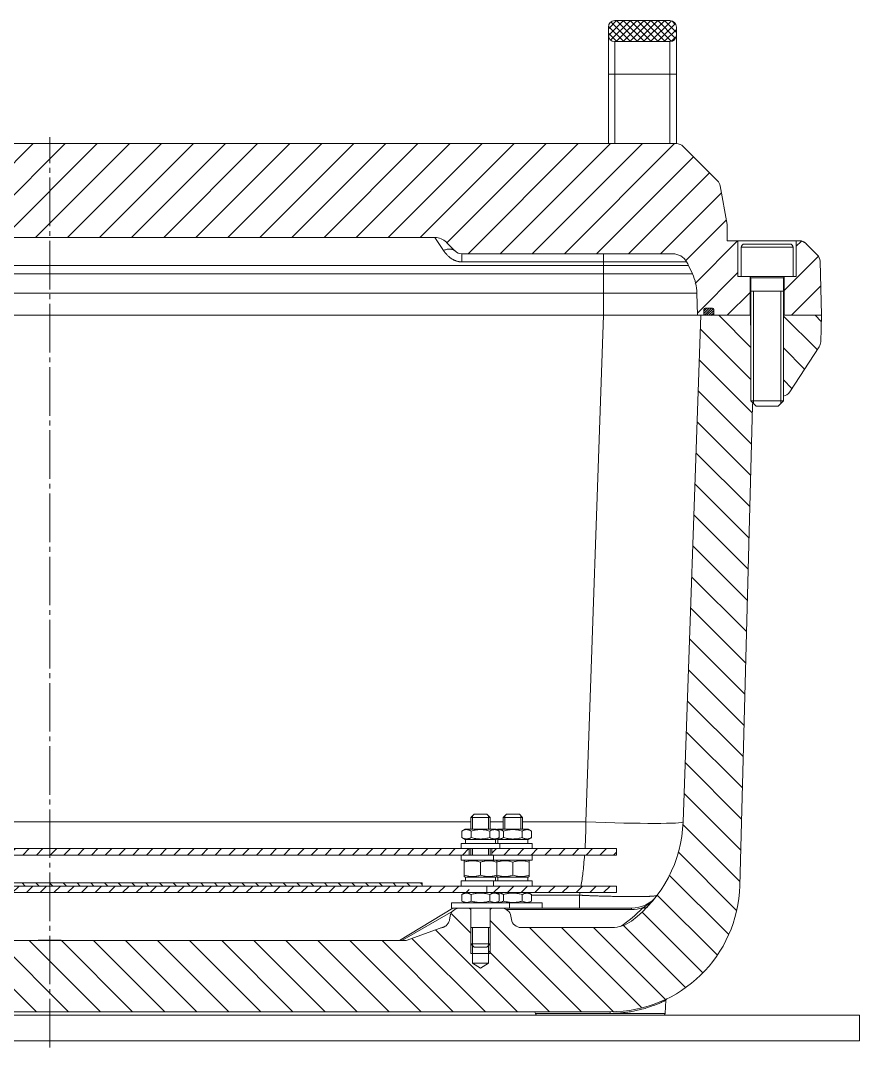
# Model space of a CAD drawing. Header units: millimetres. Extents: x -1133 to 1382, y -1174 to 1187.
# Drawn here: x -9 to 250, y 844.4 to 1161.4 of the extents above; entities that cross this region are included whole.
import ezdxf

# ---------------------------------------------------------------- set-up
doc = ezdxf.new("R2010")
doc.units = ezdxf.units.MM
doc.linetypes.add('K5LT_AXLED', pattern=[19.5, 15, -1.5, 1.5, -1.5])
doc.linetypes.add('K5LT_THIN', pattern=[0])
pattern_1 = [(45, (0, 0), (-2.12132, 2.12132), [])]

# ---------------------------------------------------------------- blocks, each defined once
blk = doc.blocks.new('U19')
h = blk.add_hatch()
h.set_pattern_fill('', angle=45, style=0, pattern_type=0)
h.set_pattern_definition(pattern_1)
h.paths.add_polyline_path([(-129.49, 903.85), (129.51, 903.85), (129.51, 905.85), (-129.49, 905.85)])
h.paths.add_polyline_path([(-174.99, 903.85), (-136.49, 903.85), (-136.49, 905.85), (-174.99, 905.85)])
h.paths.add_polyline_path([(136.51, 903.85), (175.01, 903.85), (175.01, 905.85), (136.51, 905.85)])
h = blk.add_hatch()
h.set_pattern_fill('', angle=45, style=0, pattern_type=0)
h.set_pattern_definition(pattern_1)
h.paths.add_polyline_path([(-129.49, 892.25), (129.51, 892.25), (129.51, 894.25), (-129.49, 894.25)])
h.paths.add_polyline_path([(-174.99, 892.25), (-136.49, 892.25), (-136.49, 894.25), (-174.99, 894.25)])
h.paths.add_polyline_path([(136.51, 892.25), (175.01, 892.25), (175.01, 894.25), (136.51, 894.25)])
h = blk.add_hatch()
h.set_pattern_fill('', angle=-45, style=0, pattern_type=0)
h.set_pattern_definition([(-45, (0, 0), (2.12132, 2.12132), [])])
h.paths.add_polyline_path([(115.01, 895.25), (-114.99, 895.25), (-114.99, 894.25), (115.01, 894.25)])
at = {"color": 7, "linetype": 'K5LT_THIN', "lineweight": 18}
for p, q in [((130.01, 915.45), (131.01, 916.45)), ((131.01, 916.45), (133.01, 916.45)), ((133.01, 916.45), (135.01, 916.45)), ((136.01, 915.45), (135.01, 916.45)), ((140.01, 915.45), (141.01, 916.45)), ((141.01, 916.45), (143.01, 916.45)), ((143.01, 916.45), (145.01, 916.45)), ((146.01, 915.45), (145.01, 916.45)), ((130.01, 911.85), (130.01, 915.45)), ((130.01, 915.45), (133.01, 915.45)), ((130.55, 915.45), (130.55, 915.99)), ((130.55, 911.85), (130.55, 915.45)), ((133.01, 915.45), (136.01, 915.45)), ((135.47, 915.45), (135.47, 915.99)), ((135.47, 911.85), (135.47, 915.45)), ((136.01, 911.85), (136.01, 915.45)), ((140.01, 911.85), (140.01, 915.45)), ((140.01, 915.45), (143.01, 915.45)), ((140.55, 915.45), (140.55, 915.99)), ((140.55, 911.85), (140.55, 915.45)), ((143.01, 915.45), (146.01, 915.45)), ((145.47, 915.45), (145.47, 915.99)), ((145.47, 911.85), (145.47, 915.45)), ((146.01, 911.85), (146.01, 915.45)), ((127.24, 911.26), (128.26, 911.85)), ((127.24, 909.24), (127.24, 911.26)), ((137.76, 911.85), (128.26, 911.85)), ((130.13, 909.24), (130.13, 911.26)), ((135.9, 909.24), (135.9, 911.26)), ((138.79, 911.26), (137.76, 911.85)), ((138.01, 911.7), (138.26, 911.85)), ((147.76, 911.85), (138.26, 911.85)), ((138.79, 909.24), (138.79, 911.26)), ((140.13, 909.24), (140.13, 911.26)), ((145.9, 909.24), (145.9, 911.26)), ((148.79, 911.26), (147.76, 911.85)), ((148.79, 909.24), (148.79, 911.26)), ((127.01, 907.45), (139.01, 907.45)), ((127.01, 905.85), (127.01, 907.45)), ((128.26, 908.65), (127.24, 909.24)), ((137.76, 908.65), (128.26, 908.65)), ((128.36, 907.45), (128.36, 908.65)), ((137.66, 907.45), (137.66, 908.65)), ((137.76, 908.65), (138.79, 909.24)), ((138.26, 908.65), (138.01, 908.79)), ((147.76, 908.65), (138.26, 908.65)), ((138.36, 907.45), (138.36, 908.65)), ((139.01, 905.85), (139.01, 907.45)), ((139.01, 907.45), (149.01, 907.45)), ((147.66, 907.45), (147.66, 908.65)), ((147.76, 908.65), (148.79, 909.24)), ((149.01, 905.85), (149.01, 907.45)), ((127.01, 905.85), (-126.99, 905.85)), ((127.01, 903.85), (-126.99, 903.85)), ((127.01, 905.85), (139.01, 905.85)), ((127.01, 902.25), (127.01, 903.85)), ((127.01, 903.85), (137.01, 903.85)), ((129.51, 903.85), (129.51, 905.85)), ((130.01, 903.85), (130.01, 905.85)), ((130.55, 903.85), (130.55, 905.85)), ((135.47, 903.85), (135.47, 905.85)), ((136.01, 903.85), (136.01, 905.85)), ((136.51, 903.85), (136.51, 905.85)), ((137.01, 903.85), (149.01, 903.85)), ((137.01, 902.25), (137.01, 903.85)), ((175.01, 905.85), (139.01, 905.85)), ((149.01, 902.25), (149.01, 903.85)), ((149.01, 902.25), (149.01, 903.85)), ((175.01, 903.85), (149.01, 903.85)), ((175.01, 903.85), (175.01, 905.85)), ((127.01, 902.25), (137.01, 902.25)), ((128.26, 902.25), (128.01, 902.1)), ((128.01, 901.66), (128.01, 902.1)), ((128.01, 901.66), (128.01, 897.64)), ((133.01, 901.66), (133.01, 897.64)), ((137.01, 902.25), (149.01, 902.25)), ((137.76, 902.25), (138.01, 902.1)), ((138.26, 902.25), (138.01, 902.1)), ((138.26, 902.25), (138.01, 902.1)), ((138.01, 901.66), (138.01, 902.1)), ((138.01, 901.66), (138.01, 897.64)), ((143.01, 901.66), (143.01, 897.64)), ((147.76, 902.25), (148.01, 902.1)), ((147.76, 902.25), (148.01, 902.1)), ((148.01, 902.1), (148.01, 901.66)), ((148.01, 901.66), (148.01, 897.64)), ((128.01, 897.19), (128.01, 897.64)), ((128.01, 897.19), (128.26, 897.05)), ((138.01, 897.19), (137.76, 897.05)), ((138.01, 897.19), (138.01, 897.64)), ((138.01, 897.19), (138.26, 897.05)), ((138.01, 897.19), (138.26, 897.05)), ((148.01, 897.19), (147.76, 897.05)), ((148.01, 897.19), (147.76, 897.05)), ((148.01, 897.64), (148.01, 897.19)), ((-134.99, 894.25), (135.01, 894.25)), ((-114.99, 895.25), (115.01, 895.25)), ((115.01, 894.25), (115.01, 895.25)), ((127.01, 895.85), (127.01, 894.25)), ((137.01, 895.85), (127.01, 895.85)), ((128.26, 897.05), (137.76, 897.05)), ((135.01, 894.25), (175.01, 894.25)), ((135.01, 892.25), (135.01, 894.25)), ((149.01, 895.85), (137.01, 895.85)), ((137.01, 895.85), (137.01, 894.25)), ((137.66, 897.05), (137.66, 895.85)), ((138.26, 897.05), (147.76, 897.05)), ((147.66, 897.05), (147.66, 895.85)), ((149.01, 895.85), (149.01, 894.25)), ((149.01, 895.85), (149.01, 894.25)), ((175.01, 892.25), (175.01, 894.25)), ((-134.99, 892.25), (135.01, 892.25)), ((127.24, 891.66), (128.26, 892.25)), ((127.24, 889.64), (127.24, 891.66)), ((130.13, 889.64), (130.13, 891.66)), ((135.01, 892.25), (175.01, 892.25)), ((135.9, 889.64), (135.9, 891.66)), ((138.79, 891.66), (137.76, 892.25)), ((138.01, 892.1), (138.26, 892.25)), ((138.79, 889.64), (138.79, 891.66)), ((140.13, 889.64), (140.13, 891.66)), ((145.9, 889.64), (145.9, 891.66)), ((148.79, 891.66), (147.76, 892.25)), ((148.79, 889.64), (148.79, 891.66)), ((124.01, 889.05), (142.01, 889.05)), ((124.01, 887.45), (124.01, 889.05)), ((128.26, 889.05), (127.24, 889.64)), ((137.76, 889.05), (138.79, 889.64)), ((138.26, 889.05), (138.01, 889.19)), ((142.01, 887.45), (142.01, 889.05)), ((142.01, 889.05), (152.01, 889.05)), ((147.76, 889.05), (148.79, 889.64)), ((152.01, 887.45), (152.01, 889.05)), ((124.01, 887.45), (142.01, 887.45)), ((126.01, 887.45), (125.86, 887.36)), ((130.01, 876.45), (130.01, 887.45)), ((136.01, 876.45), (136.01, 887.45)), ((142.01, 887.45), (152.01, 887.45)), ((130.01, 881.45), (133.01, 881.45)), ((130.55, 876.45), (130.55, 881.45)), ((133.01, 881.45), (136.01, 881.45)), ((135.47, 876.45), (135.47, 881.45)), ((130.01, 876.45), (131.01, 875.45)), ((130.01, 876.45), (133.01, 876.45)), ((131.01, 875.45), (133.01, 875.45)), ((133.01, 876.45), (136.01, 876.45)), ((133.01, 875.45), (135.01, 875.45)), ((136.01, 876.45), (135.01, 875.45))]:
    blk.add_line(p, q, dxfattribs=at)
for centre, start_param, end_param in [((133.01, 897.68), 4.761564, 4.855965), ((133.01, 895.22), 4.616121, 4.663214), ((143.01, 897.68), 4.761564, 4.855965), ((143.01, 895.22), 4.616121, 4.663214)]:
    blk.add_ellipse(centre, major_axis=(0, -12.78), ratio=0.36397, start_param=start_param, end_param=end_param, dxfattribs=at)
for points, knots in [([(130.13, 911.26), (129.93, 911.37), (129.66, 911.5), (129.31, 911.62), (129.1, 911.67), (128.91, 911.69), (128.73, 911.7), (128.54, 911.7), (128.33, 911.68), (128.07, 911.62), (127.71, 911.5), (127.42, 911.36), (127.24, 911.26)], [0, 0, 0, 0, 2.66649, 3.810425, 4.700444, 5.503844, 6.294351, 7.038845, 8.091005, 9.12096, 10.454936, 13, 13, 13, 13]), ([(135.9, 911.26), (135.65, 911.33), (135.26, 911.43), (134.7, 911.55), (134.26, 911.62), (133.84, 911.67), (133.46, 911.69), (133.11, 911.7), (132.78, 911.7), (132.4, 911.68), (131.94, 911.64), (131.16, 911.53), (130.54, 911.38), (130.13, 911.26)], [0, 0, 0, 0, 1.896477, 2.871604, 4.103535, 5.062016, 5.927217, 6.778532, 7.580294, 8.339144, 9.455768, 10.905857, 14, 14, 14, 14]), ([(138.79, 911.26), (138.59, 911.37), (138.32, 911.5), (137.97, 911.62), (137.76, 911.67), (137.57, 911.69), (137.39, 911.7), (137.2, 911.7), (136.99, 911.68), (136.73, 911.62), (136.37, 911.5), (136.08, 911.36), (135.9, 911.26)], [0, 0, 0, 0, 2.66649, 3.810425, 4.700444, 5.503844, 6.294351, 7.038845, 8.091005, 9.12096, 10.454936, 13, 13, 13, 13]), ([(140.13, 911.26), (140.01, 911.32), (139.83, 911.42), (139.59, 911.52), (139.37, 911.6), (139.15, 911.66), (138.92, 911.69), (138.73, 911.71), (138.54, 911.7), (138.35, 911.68), (138.21, 911.65), (138.13, 911.63)], [0, 0, 0, 0, 2.124958, 3.286134, 4.411375, 6.125972, 7.340072, 8.514982, 9.485884, 10.646913, 12, 12, 12, 12]), ([(145.9, 911.26), (145.65, 911.33), (145.26, 911.43), (144.7, 911.55), (144.26, 911.62), (143.84, 911.67), (143.46, 911.69), (143.11, 911.7), (142.78, 911.7), (142.4, 911.68), (141.94, 911.64), (141.16, 911.53), (140.54, 911.38), (140.13, 911.26)], [0, 0, 0, 0, 1.896477, 2.871604, 4.103535, 5.062016, 5.927217, 6.778532, 7.580294, 8.339144, 9.455768, 10.905857, 14, 14, 14, 14]), ([(148.79, 911.26), (148.59, 911.37), (148.32, 911.5), (147.97, 911.62), (147.76, 911.67), (147.57, 911.69), (147.39, 911.7), (147.2, 911.7), (146.99, 911.68), (146.73, 911.62), (146.37, 911.5), (146.08, 911.36), (145.9, 911.26)], [0, 0, 0, 0, 2.66649, 3.810425, 4.700444, 5.503844, 6.294351, 7.038845, 8.091005, 9.12096, 10.454936, 13, 13, 13, 13]), ([(127.24, 909.24), (127.43, 909.13), (127.71, 908.99), (128.06, 908.88), (128.27, 908.83), (128.46, 908.8), (128.63, 908.79), (128.83, 908.79), (129.04, 908.82), (129.3, 908.87), (129.66, 908.99), (129.94, 909.13), (130.13, 909.24)], [0, 0, 0, 0, 2.66649, 3.810425, 4.700444, 5.503844, 6.294351, 7.038845, 8.091005, 9.12096, 10.454936, 13, 13, 13, 13]), ([(130.13, 909.24), (130.38, 909.16), (130.77, 909.06), (131.33, 908.95), (131.77, 908.88), (132.19, 908.83), (132.56, 908.8), (132.91, 908.79), (133.25, 908.79), (133.62, 908.81), (134.09, 908.85), (134.87, 908.97), (135.49, 909.12), (135.9, 909.24)], [0, 0, 0, 0, 1.896477, 2.871604, 4.103535, 5.062016, 5.927217, 6.778532, 7.580294, 8.339144, 9.455768, 10.905857, 14, 14, 14, 14]), ([(135.9, 909.24), (136.09, 909.13), (136.37, 908.99), (136.72, 908.88), (136.93, 908.83), (137.12, 908.8), (137.29, 908.79), (137.49, 908.79), (137.7, 908.82), (137.96, 908.87), (138.32, 908.99), (138.6, 909.13), (138.79, 909.24)], [0, 0, 0, 0, 2.66649, 3.810425, 4.700444, 5.503844, 6.294351, 7.038845, 8.091005, 9.12096, 10.454936, 13, 13, 13, 13]), ([(138.13, 908.86), (138.21, 908.84), (138.36, 908.81), (138.58, 908.79), (138.77, 908.79), (138.94, 908.81), (139.09, 908.83), (139.27, 908.87), (139.62, 908.97), (139.91, 909.11), (140.13, 909.24)], [0, 0, 0, 0, 1.222681, 2.461846, 3.711825, 4.338362, 5.163593, 6.155886, 7.290889, 11, 11, 11, 11]), ([(140.13, 909.24), (140.38, 909.16), (140.77, 909.06), (141.33, 908.95), (141.77, 908.88), (142.19, 908.83), (142.56, 908.8), (142.91, 908.79), (143.25, 908.79), (143.62, 908.81), (144.09, 908.85), (144.87, 908.97), (145.49, 909.12), (145.9, 909.24)], [0, 0, 0, 0, 1.896477, 2.871604, 4.103535, 5.062016, 5.927217, 6.778532, 7.580294, 8.339144, 9.455768, 10.905857, 14, 14, 14, 14]), ([(145.9, 909.24), (146.09, 909.13), (146.37, 908.99), (146.72, 908.88), (146.93, 908.83), (147.12, 908.8), (147.29, 908.79), (147.49, 908.79), (147.7, 908.82), (147.96, 908.87), (148.32, 908.99), (148.6, 909.13), (148.79, 909.24)], [0, 0, 0, 0, 2.66649, 3.810425, 4.700444, 5.503844, 6.294351, 7.038845, 8.091005, 9.12096, 10.454936, 13, 13, 13, 13]), ([(133.01, 901.66), (132.73, 901.75), (132.32, 901.87), (131.77, 901.99), (131.41, 902.05), (131.06, 902.08), (130.75, 902.1), (130.41, 902.11), (130.03, 902.09), (129.58, 902.04), (128.91, 901.93), (128.37, 901.78), (128.01, 901.66)], [0, 0, 0, 0, 2.259309, 3.219175, 4.306071, 5.100503, 5.904859, 6.674572, 7.743491, 8.780356, 10.126867, 13, 13, 13, 13]), ([(138.01, 901.66), (137.73, 901.75), (137.32, 901.87), (136.77, 901.99), (136.41, 902.05), (136.06, 902.08), (135.75, 902.1), (135.41, 902.11), (135.03, 902.09), (134.58, 902.04), (133.91, 901.93), (133.37, 901.78), (133.01, 901.66)], [0, 0, 0, 0, 2.259309, 3.219175, 4.306071, 5.100503, 5.904859, 6.674572, 7.743491, 8.780356, 10.126867, 13, 13, 13, 13]), ([(143.01, 901.66), (142.73, 901.75), (142.32, 901.87), (141.77, 901.99), (141.41, 902.05), (141.06, 902.08), (140.75, 902.1), (140.41, 902.11), (140.03, 902.09), (139.58, 902.04), (138.91, 901.93), (138.37, 901.78), (138.01, 901.66)], [0, 0, 0, 0, 2.259309, 3.219175, 4.306071, 5.100503, 5.904859, 6.674572, 7.743491, 8.780356, 10.126867, 13, 13, 13, 13]), ([(148.01, 901.66), (147.73, 901.75), (147.32, 901.87), (146.77, 901.99), (146.41, 902.05), (146.06, 902.08), (145.75, 902.1), (145.41, 902.11), (145.03, 902.09), (144.58, 902.04), (143.91, 901.93), (143.37, 901.78), (143.01, 901.66)], [0, 0, 0, 0, 2.259309, 3.219175, 4.306071, 5.100503, 5.904859, 6.674572, 7.743491, 8.780356, 10.126867, 13, 13, 13, 13]), ([(128.01, 897.64), (128.3, 897.54), (128.7, 897.43), (129.25, 897.31), (129.62, 897.25), (129.97, 897.21), (130.28, 897.19), (130.62, 897.19), (130.99, 897.21), (131.44, 897.25), (132.12, 897.37), (132.65, 897.52), (133.01, 897.64)], [0, 0, 0, 0, 2.259309, 3.219175, 4.306071, 5.100503, 5.904859, 6.674572, 7.743491, 8.780356, 10.126867, 13, 13, 13, 13]), ([(133.01, 897.64), (133.3, 897.54), (133.7, 897.43), (134.25, 897.31), (134.62, 897.25), (134.97, 897.21), (135.28, 897.19), (135.62, 897.19), (135.99, 897.21), (136.44, 897.25), (137.12, 897.37), (137.65, 897.52), (138.01, 897.64)], [0, 0, 0, 0, 2.259309, 3.219175, 4.306071, 5.100503, 5.904859, 6.674572, 7.743491, 8.780356, 10.126867, 13, 13, 13, 13]), ([(138.01, 897.64), (138.3, 897.54), (138.7, 897.43), (139.25, 897.31), (139.62, 897.25), (139.97, 897.21), (140.28, 897.19), (140.62, 897.19), (140.99, 897.21), (141.44, 897.25), (142.12, 897.37), (142.65, 897.52), (143.01, 897.64)], [0, 0, 0, 0, 2.259309, 3.219175, 4.306071, 5.100503, 5.904859, 6.674572, 7.743491, 8.780356, 10.126867, 13, 13, 13, 13]), ([(143.01, 897.64), (143.3, 897.54), (143.7, 897.43), (144.25, 897.31), (144.62, 897.25), (144.97, 897.21), (145.28, 897.19), (145.62, 897.19), (145.99, 897.21), (146.44, 897.25), (147.12, 897.37), (147.65, 897.52), (148.01, 897.64)], [0, 0, 0, 0, 2.259309, 3.219175, 4.306071, 5.100503, 5.904859, 6.674572, 7.743491, 8.780356, 10.126867, 13, 13, 13, 13]), ([(130.13, 891.66), (129.93, 891.77), (129.66, 891.9), (129.31, 892.02), (129.1, 892.07), (128.91, 892.09), (128.73, 892.1), (128.54, 892.1), (128.33, 892.08), (128.07, 892.02), (127.71, 891.9), (127.42, 891.76), (127.24, 891.66)], [0, 0, 0, 0, 2.66649, 3.810425, 4.700444, 5.503844, 6.294351, 7.038845, 8.091005, 9.12096, 10.454936, 13, 13, 13, 13]), ([(135.9, 891.66), (135.65, 891.73), (135.26, 891.83), (134.7, 891.95), (134.26, 892.02), (133.84, 892.07), (133.46, 892.09), (133.11, 892.1), (132.78, 892.1), (132.4, 892.08), (131.94, 892.04), (131.16, 891.93), (130.54, 891.78), (130.13, 891.66)], [0, 0, 0, 0, 1.896477, 2.871604, 4.103535, 5.062016, 5.927217, 6.778532, 7.580294, 8.339144, 9.455768, 10.905857, 14, 14, 14, 14]), ([(138.79, 891.66), (138.59, 891.77), (138.32, 891.9), (137.97, 892.02), (137.76, 892.07), (137.57, 892.09), (137.39, 892.1), (137.2, 892.1), (136.99, 892.08), (136.73, 892.02), (136.37, 891.9), (136.08, 891.76), (135.9, 891.66)], [0, 0, 0, 0, 2.66649, 3.810425, 4.700444, 5.503844, 6.294351, 7.038845, 8.091005, 9.12096, 10.454936, 13, 13, 13, 13]), ([(140.13, 891.66), (140.01, 891.72), (139.83, 891.82), (139.59, 891.92), (139.37, 892), (139.15, 892.06), (138.92, 892.09), (138.73, 892.11), (138.54, 892.1), (138.35, 892.08), (138.21, 892.05), (138.13, 892.03)], [0, 0, 0, 0, 2.124958, 3.286134, 4.411375, 6.125972, 7.340072, 8.514982, 9.485884, 10.646913, 12, 12, 12, 12]), ([(145.9, 891.66), (145.65, 891.73), (145.26, 891.83), (144.7, 891.95), (144.26, 892.02), (143.84, 892.07), (143.46, 892.09), (143.11, 892.1), (142.78, 892.1), (142.4, 892.08), (141.94, 892.04), (141.16, 891.93), (140.54, 891.78), (140.13, 891.66)], [0, 0, 0, 0, 1.896477, 2.871604, 4.103535, 5.062016, 5.927217, 6.778532, 7.580294, 8.339144, 9.455768, 10.905857, 14, 14, 14, 14]), ([(148.79, 891.66), (148.59, 891.77), (148.32, 891.9), (147.97, 892.02), (147.76, 892.07), (147.57, 892.09), (147.39, 892.1), (147.2, 892.1), (146.99, 892.08), (146.73, 892.02), (146.37, 891.9), (146.08, 891.76), (145.9, 891.66)], [0, 0, 0, 0, 2.66649, 3.810425, 4.700444, 5.503844, 6.294351, 7.038845, 8.091005, 9.12096, 10.454936, 13, 13, 13, 13]), ([(127.24, 889.64), (127.43, 889.53), (127.71, 889.39), (128.06, 889.28), (128.27, 889.23), (128.46, 889.2), (128.63, 889.19), (128.83, 889.19), (129.04, 889.22), (129.3, 889.27), (129.66, 889.39), (129.94, 889.53), (130.13, 889.64)], [0, 0, 0, 0, 2.66649, 3.810425, 4.700444, 5.503844, 6.294351, 7.038845, 8.091005, 9.12096, 10.454936, 13, 13, 13, 13]), ([(130.13, 889.64), (130.38, 889.56), (130.77, 889.46), (131.33, 889.35), (131.77, 889.28), (132.19, 889.23), (132.56, 889.2), (132.91, 889.19), (133.25, 889.19), (133.62, 889.21), (134.09, 889.25), (134.87, 889.37), (135.49, 889.52), (135.9, 889.64)], [0, 0, 0, 0, 1.896477, 2.871604, 4.103535, 5.062016, 5.927217, 6.778532, 7.580294, 8.339144, 9.455768, 10.905857, 14, 14, 14, 14]), ([(135.9, 889.64), (136.09, 889.53), (136.37, 889.39), (136.72, 889.28), (136.93, 889.23), (137.12, 889.2), (137.29, 889.19), (137.49, 889.19), (137.7, 889.22), (137.96, 889.27), (138.32, 889.39), (138.6, 889.53), (138.79, 889.64)], [0, 0, 0, 0, 2.66649, 3.810425, 4.700444, 5.503844, 6.294351, 7.038845, 8.091005, 9.12096, 10.454936, 13, 13, 13, 13]), ([(138.13, 889.26), (138.21, 889.24), (138.36, 889.21), (138.58, 889.19), (138.77, 889.19), (138.94, 889.21), (139.09, 889.23), (139.27, 889.27), (139.62, 889.37), (139.91, 889.51), (140.13, 889.64)], [0, 0, 0, 0, 1.222681, 2.461846, 3.711825, 4.338362, 5.163593, 6.155886, 7.290889, 11, 11, 11, 11]), ([(140.13, 889.64), (140.38, 889.56), (140.77, 889.46), (141.33, 889.35), (141.77, 889.28), (142.19, 889.23), (142.56, 889.2), (142.91, 889.19), (143.25, 889.19), (143.62, 889.21), (144.09, 889.25), (144.87, 889.37), (145.49, 889.52), (145.9, 889.64)], [0, 0, 0, 0, 1.896477, 2.871604, 4.103535, 5.062016, 5.927217, 6.778532, 7.580294, 8.339144, 9.455768, 10.905857, 14, 14, 14, 14]), ([(145.9, 889.64), (146.09, 889.53), (146.37, 889.39), (146.72, 889.28), (146.93, 889.23), (147.12, 889.2), (147.29, 889.19), (147.49, 889.19), (147.7, 889.22), (147.96, 889.27), (148.32, 889.39), (148.6, 889.53), (148.79, 889.64)], [0, 0, 0, 0, 2.66649, 3.810425, 4.700444, 5.503844, 6.294351, 7.038845, 8.091005, 9.12096, 10.454936, 13, 13, 13, 13])]:
    blk.add_open_spline(points, degree=3, knots=knots, dxfattribs=at)
blk.add_open_spline([(127.51, 889.05), (127.56, 889.07), (127.66, 889.11), (127.81, 889.17), (127.91, 889.2), (127.96, 889.22)], degree=3, dxfattribs=at)
blk = doc.blocks.new('U18')
h = blk.add_hatch()
h.set_pattern_fill('', angle=45, style=0, pattern_type=0)
h.set_pattern_definition([(45, (0, 0), (-1.0606602, 1.0606602), []), (135, (0, 0), (-1.0606602, -1.0606602), [])])
h.paths.add_polyline_path([(193.48, 1156.94), (193.48, 1159.45), (192.9, 1160.86), (191.48, 1161.45), (174.48, 1161.45), (173.07, 1160.86), (172.48, 1159.45), (172.48, 1156.94), (173.07, 1155.53), (174.48, 1154.94), (191.48, 1154.94), (192.9, 1155.53)])
h = blk.add_hatch()
h.set_pattern_fill('', angle=45, style=0, pattern_type=0)
h.set_pattern_definition([(45, (0, 0), (-4.949747, 4.949747), [])])
h.paths.add_polyline_path([(-212.49, 1082.45), (-216.09, 1082.45), (-216.24, 1082.42), (-216.24, 1070.45), (-205.19, 1070.45), (-205.05, 1070.51), (-204.99, 1070.65), (-204.99, 1072.25), (-204.87, 1072.53), (-204.59, 1072.65), (-202.39, 1072.65), (-202.1, 1072.53), (-201.99, 1072.25), (-201.99, 1070.65), (-201.93, 1070.51), (-201.79, 1070.45), (-199.99, 1070.45), (-199.81, 1077.33), (-198.89, 1082.12), (-198.41, 1083.28), (-197.24, 1085.79), (-196.63, 1086.95), (-194.61, 1088.88), (-192.3, 1089.45), (-127.23, 1089.45), (-125.22, 1090.22), (-125.11, 1090.33), (-122.45, 1092.98), (-120, 1094.33), (-118.92, 1094.45), (118.94, 1094.45), (121.63, 1093.66), (122.48, 1092.98), (125.13, 1090.33), (127.1, 1089.45), (127.26, 1089.45), (192.33, 1089.45), (195.02, 1088.66), (196.66, 1086.95), (197.26, 1085.79), (198.43, 1083.28), (199.75, 1078.57), (199.83, 1077.33), (200.01, 1070.45), (201.81, 1070.45), (201.95, 1070.51), (202.01, 1070.65), (202.01, 1072.25), (202.13, 1072.53), (202.41, 1072.65), (204.61, 1072.65), (204.9, 1072.53), (205.01, 1072.25), (205.01, 1070.65), (205.07, 1070.51), (205.21, 1070.45), (216.26, 1070.45), (216.26, 1082.42), (216.11, 1082.45), (212.51, 1082.45), (212.51, 1093.45), (209.13, 1093.45), (209.13, 1098.45), (207.03, 1110.38), (206.2, 1111.98), (195.6, 1122.57), (193.63, 1123.44), (193.48, 1123.45), (-193.45, 1123.45), (-195.46, 1122.67), (-195.58, 1122.57), (-206.17, 1111.98), (-207, 1110.38), (-209.11, 1098.45), (-209.11, 1093.45), (-212.49, 1093.45)])
h.paths.add_polyline_path([(-226.89, 1082.45), (-230.49, 1082.45), (-230.49, 1093.45), (-231.39, 1093.45), (-233.4, 1092.67), (-233.51, 1092.57), (-236.92, 1089.16), (-237.8, 1087.19), (-237.8, 1087.12), (-238.24, 1070.45), (-226.74, 1070.45), (-226.74, 1082.42)])
h.paths.add_polyline_path([(230.51, 1082.45), (226.91, 1082.45), (226.76, 1082.42), (226.76, 1070.45), (238.26, 1070.45), (237.83, 1087.12), (237, 1089.11), (236.95, 1089.16), (233.54, 1092.57), (231.57, 1093.44), (231.42, 1093.45), (230.51, 1093.45)])
h = blk.add_hatch()
h.set_pattern_fill('', angle=45, style=0, pattern_type=0)
h.set_pattern_definition([(45, (0, 0), (-0.3535534, 0.3535534), [])])
h.paths.add_polyline_path([(-202.39, 1072.65), (-204.59, 1072.65), (-204.87, 1072.53), (-204.99, 1072.25), (-204.99, 1070.65), (-205.05, 1070.51), (-205.19, 1070.45), (-201.79, 1070.45), (-201.93, 1070.51), (-201.99, 1070.65), (-201.99, 1072.25), (-202.1, 1072.53)])
h.paths.add_polyline_path([(204.61, 1072.65), (202.41, 1072.65), (202.13, 1072.53), (202.01, 1072.25), (202.01, 1070.65), (201.95, 1070.51), (201.81, 1070.45), (205.21, 1070.45), (205.07, 1070.51), (205.01, 1070.65), (205.01, 1072.25), (204.9, 1072.53)])
h = blk.add_hatch()
h.set_pattern_fill('', angle=-45, style=0, pattern_type=0)
h.set_pattern_definition([(-45, (0, 0), (4.949747, 4.949747), [])])
h.paths.add_polyline_path([(136.01, 881.45), (136.01, 876.45), (135.47, 875.91), (135.47, 870.45), (133.01, 868.97), (130.55, 870.45), (130.55, 875.91), (130.01, 876.45), (130.01, 881.45), (130.01, 886.99), (129.55, 887.45), (126.59, 887.45), (124.58, 886.67), (123.63, 884.97), (123.43, 883.83), (122.99, 882.71), (122.13, 881.85), (121.01, 881.4), (120.52, 881.27), (110.02, 877.45), (-110, 877.45), (-120.49, 881.27), (-120.98, 881.4), (-122.11, 881.85), (-122.96, 882.71), (-123.41, 883.83), (-123.61, 884.97), (-124.72, 886.81), (-126.56, 887.45), (-129.53, 887.45), (-129.99, 886.99), (-129.99, 881.45), (-129.99, 876.45), (-130.53, 875.91), (-130.53, 870.45), (-132.99, 868.97), (-135.45, 870.45), (-135.45, 875.91), (-135.99, 876.45), (-135.99, 881.45), (-135.99, 886.99), (-136.45, 887.45), (-139.41, 887.45), (-141.42, 886.67), (-142.37, 884.97), (-142.55, 883.93), (-143.66, 882.08), (-145.5, 881.45), (-173.55, 881.45), (-177.45, 882.24), (-179.55, 883.45), (-185.43, 888.86), (-190.12, 895.33), (-193.43, 902.6), (-195.23, 910.38), (-195.53, 914.05), (-200.99, 1070.45), (-216.39, 1070.45), (-216.39, 1067.45), (-216.49, 1067.39), (-216.49, 1044.05), (-217.08, 1043.45), (-216.91, 1042.53), (-213.03, 894.4), (-212.03, 886.47), (-209.46, 878.91), (-205.45, 872), (-200.14, 866.02), (-193.75, 861.23), (-186.54, 857.79), (-178.79, 855.86), (-173.05, 855.45), (173.07, 855.45), (181.02, 856.25), (188.65, 858.61), (195.67, 862.44), (201.78, 867.59), (206.74, 873.85), (210.36, 880.97), (212.49, 888.67), (213.06, 894.4), (216.94, 1042.53), (217.11, 1043.45), (216.51, 1044.05), (216.51, 1067.39), (216.41, 1067.45), (216.41, 1070.45), (201.01, 1070.45), (195.55, 914.05), (194.48, 906.13), (191.85, 898.59), (187.78, 891.72), (182.42, 885.79), (179.58, 883.45), (175.98, 881.74), (173.58, 881.45), (145.53, 881.45), (143.52, 882.22), (142.58, 883.93), (142.39, 884.97), (141.28, 886.81), (139.44, 887.45), (136.47, 887.45), (136.01, 886.99)])
h.paths.add_polyline_path([(-226.49, 1067.39), (-226.59, 1067.45), (-226.59, 1070.45), (-238.24, 1070.45), (-238.02, 1062.29), (-237.54, 1060.73), (-228.47, 1046.81), (-226.72, 1045.55), (-226.49, 1045.49)])
h.paths.add_polyline_path([(226.51, 1045.49), (228.36, 1046.61), (228.5, 1046.81), (237.56, 1060.73), (238.05, 1062.29), (238.26, 1070.45), (226.61, 1070.45), (226.61, 1067.45), (226.51, 1067.39)])
at = {"color": 7, "linetype": 'K5LT_THIN', "lineweight": 18}
for p, q in [((191.48, 1161.45), (174.48, 1161.45)), ((172.48, 1159.45), (172.48, 1156.94)), ((193.48, 1159.45), (193.48, 1156.94)), ((172.48, 1144.94), (172.48, 1156.94)), ((174.48, 1144.94), (174.48, 1154.94)), ((174.48, 1154.94), (191.48, 1154.94)), ((191.48, 1144.94), (191.48, 1154.94)), ((193.48, 1144.94), (193.48, 1156.94)), ((172.48, 1123.45), (172.48, 1144.94)), ((174.48, 1144.94), (172.48, 1144.94)), ((191.48, 1144.94), (174.48, 1144.94)), ((174.48, 1123.45), (174.48, 1144.94)), ((191.48, 1144.94), (193.48, 1144.94)), ((191.48, 1123.45), (191.48, 1144.94)), ((193.48, 1123.45), (193.48, 1144.94)), ((193.48, 1123.45), (-193.45, 1123.45)), ((206.2, 1111.98), (195.6, 1122.57)), ((209.13, 1098.45), (207.03, 1110.38)), ((209.13, 1093.45), (209.13, 1098.45)), ((-118.92, 1094.45), (118.94, 1094.45)), ((118.94, 1094.45), (121.6, 1090.46)), ((122.48, 1092.98), (125.13, 1090.33)), ((212.51, 1093.45), (209.13, 1093.45)), ((230.51, 1093.45), (212.51, 1093.45)), ((212.51, 1082.45), (212.51, 1093.45)), ((213.51, 1091.45), (213.51, 1082.45)), ((229.51, 1091.45), (213.51, 1091.45)), ((228.51, 1092.45), (214.51, 1092.45)), ((229.51, 1091.45), (229.51, 1082.45)), ((230.51, 1082.45), (230.51, 1093.45)), ((231.42, 1093.45), (230.51, 1093.45)), ((231.42, 1093.45), (231.51, 1093.45)), ((231.51, 1093.45), (231.51, 1093.45)), ((236.95, 1089.16), (233.54, 1092.57)), ((127.26, 1086.95), (127.26, 1089.45)), ((127.26, 1089.45), (192.33, 1089.45)), ((171.01, 1089.45), (171.01, 1086.95)), ((-170.99, 1085.79), (171.01, 1085.79)), ((127.26, 1086.95), (171.01, 1086.95)), ((171.01, 1085.79), (171.01, 1086.95)), ((171.01, 1086.95), (196.66, 1086.95)), ((171.01, 1085.79), (197.26, 1085.79)), ((171.01, 1085.79), (171.01, 1083.28)), ((198.43, 1083.28), (197.26, 1085.79)), ((238.26, 1070.45), (237.83, 1087.12)), ((-170.99, 1083.28), (171.01, 1083.28)), ((171.01, 1077.33), (171.01, 1083.28)), ((171.01, 1083.28), (198.43, 1083.28)), ((212.51, 1082.45), (213.51, 1082.45)), ((229.51, 1082.45), (213.51, 1082.45)), ((216.26, 1070.45), (216.26, 1082.42)), ((216.51, 1082.05), (216.51, 1044.05)), ((221.51, 1082.05), (216.51, 1082.05)), ((226.51, 1082.05), (221.51, 1082.05)), ((226.51, 1082.05), (226.51, 1044.05)), ((226.76, 1070.45), (226.76, 1082.42)), ((229.51, 1082.45), (230.51, 1082.45)), ((221.51, 1077.95), (216.51, 1077.95)), ((217.33, 1077.95), (217.33, 1044.05)), ((226.51, 1077.95), (221.51, 1077.95)), ((225.7, 1077.95), (225.7, 1044.05)), ((-170.99, 1077.33), (171.01, 1077.33)), ((171.01, 1077.33), (171.01, 1070.45)), ((171.01, 1077.33), (199.83, 1077.33)), ((200.01, 1070.45), (199.83, 1077.33)), ((202.01, 1072.25), (202.01, 1070.65)), ((202.01, 1072.25), (202.01, 1070.65)), ((204.61, 1072.65), (202.41, 1072.65)), ((204.61, 1072.65), (202.41, 1072.65)), ((205.01, 1070.65), (205.01, 1072.25)), ((205.01, 1070.65), (205.01, 1072.25)), ((171.01, 1070.45), (-170.99, 1070.45)), ((165.57, 914.05), (171.03, 1070.45)), ((171.01, 1070.45), (200.01, 1070.45)), ((195.55, 914.05), (201.01, 1070.45)), ((201.81, 1070.45), (200.01, 1070.45)), ((216.41, 1070.45), (201.01, 1070.45)), ((201.81, 1070.45), (205.21, 1070.45)), ((216.26, 1070.45), (205.21, 1070.45)), ((216.41, 1067.45), (216.41, 1070.45)), ((216.51, 1070.45), (216.41, 1070.45)), ((226.61, 1070.45), (226.51, 1070.45)), ((238.26, 1070.45), (226.61, 1070.45)), ((226.61, 1067.45), (226.61, 1070.45)), ((238.26, 1070.45), (226.76, 1070.45)), ((238.05, 1062.29), (238.26, 1070.45)), ((216.51, 1067.45), (216.41, 1067.45)), ((216.51, 1067.39), (216.41, 1067.45)), ((216.51, 1067.39), (216.51, 1045.45)), ((226.61, 1067.45), (226.51, 1067.45)), ((226.51, 1067.39), (226.61, 1067.45)), ((226.51, 1067.39), (226.51, 1045.49)), ((237.56, 1060.73), (228.5, 1046.81)), ((216.51, 1044.05), (218.11, 1042.45)), ((221.51, 1044.05), (216.51, 1044.05)), ((217.33, 1044.05), (217.33, 1043.24)), ((226.51, 1044.05), (221.51, 1044.05)), ((226.51, 1044.05), (224.91, 1042.45)), ((225.7, 1044.05), (225.7, 1043.24)), ((213.06, 894.4), (216.94, 1042.53)), ((221.51, 1042.45), (218.11, 1042.45)), ((224.91, 1042.45), (221.51, 1042.45)), ((130.01, 914.05), (-129.99, 914.05)), ((140.01, 914.05), (136.01, 914.05)), ((165.57, 914.05), (146.01, 914.05)), ((163.58, 891.45), (148.79, 891.45)), ((187.56, 891.43), (187.58, 891.45)), ((187.56, 891.43), (187.58, 891.45)), ((187.56, 891.43), (187.58, 891.45)), ((124.44, 887.45), (107.98, 877.45)), ((108.69, 877.45), (124.44, 886.54)), ((123.43, 883.83), (123.63, 884.97)), ((130.01, 886.99), (129.55, 887.45)), ((130.01, 886.99), (130.01, 873.45)), ((136.01, 886.99), (136.47, 887.45)), ((136.01, 886.99), (136.01, 873.45)), ((140.94, 887.05), (179.58, 887.05)), ((142.01, 887.45), (179.58, 887.45)), ((142.58, 883.93), (142.39, 884.97)), ((179.58, 887.45), (179.58, 887.05)), ((120.52, 881.27), (110.02, 877.45)), ((173.58, 881.45), (145.53, 881.45)), ((110.02, 877.45), (-110, 877.45)), ((-2.99, 877.55), (-2.99, 877.45)), ((3.01, 877.55), (-2.99, 877.55)), ((3.01, 877.55), (3.01, 877.45)), ((130.55, 876.45), (130.55, 875.91)), ((130.55, 870.45), (130.55, 875.91)), ((135.47, 876.45), (135.47, 875.91)), ((135.47, 870.45), (135.47, 875.91)), ((130.55, 873.45), (130.01, 873.45)), ((135.47, 873.45), (130.55, 873.45)), ((136.01, 873.45), (135.47, 873.45)), ((135.47, 870.45), (130.55, 870.45)), ((133.01, 868.97), (130.55, 870.45)), ((133.01, 868.97), (135.47, 870.45)), ((190.25, 859.04), (190.04, 854.92)), ((250.01, 854.45), (-249.99, 854.45)), ((-173.05, 855.45), (173.07, 855.45)), ((149.99, 854.97), (149.99, 854.92)), ((173, 854.97), (149.99, 854.97)), ((190.04, 854.92), (149.99, 854.92)), ((250.01, 854.45), (250.01, 846.45)), ((250.01, 846.45), (-249.99, 846.45))]:
    blk.add_line(p, q, dxfattribs=at)
at = {"color": 30, "linetype": 'K5LT_AXLED', "lineweight": 18, "true_color": 0xff8000}
blk.add_line((0.01, 844.45), (0.01, 1125.45), dxfattribs=at)
at = {"color": 7, "linetype": 'K5LT_THIN', "lineweight": 18}
for centre, radius, start, end in [((174.48, 1159.45), 2, 90, 180), ((191.48, 1159.45), 2, 0, 90), ((174.48, 1156.94), 2, 180, 270), ((191.48, 1156.94), 2, 270, 0), ((193.48, 1120.45), 3, 45, 90), ((204.07, 1109.85), 3, 10, 45), ((118.94, 1089.45), 5, 45.0001, 89.9999), ((118.94, 1089.45), 5, 45, 90), ((214.51, 1091.45), 1, 90, 180), ((228.51, 1091.45), 1, 0, 90), ((231.42, 1090.45), 3, 45, 90), ((127.26, 1092.45), 3, 225, 270), ((192.33, 1084.45), 5, 30, 90), ((234.83, 1087.04), 3, 1.5, 45), ((183.67, 1079.45), 15, 25, 30), ((184.84, 1076.94), 15, 1.5, 25), ((216.11, 1082.05), 0.4, 0, 90), ((226.91, 1082.05), 0.4, 90, 180), ((202.41, 1072.25), 0.4, 90, 180), ((202.41, 1072.25), 0.4, 90, 180), ((204.61, 1072.25), 0.4, 0, 90), ((204.61, 1072.25), 0.4, 0, 90), ((201.81, 1070.65), 0.2, 270, 0), ((201.81, 1070.65), 0.2, 270, 0), ((205.21, 1070.65), 0.2, 180, 270), ((205.21, 1070.65), 0.2, 180, 270), ((235.05, 1062.37), 3, 326.9198, 358.5), ((225.98, 1048.45), 3, 280.1911, 326.9198), ((219.94, 1042.45), 3, 160.4397, 178.5), ((155.58, 915.45), 40, 306.8699, 358), ((173.07, 895.45), 40, 270, 358.5), ((179.58, 897.45), 10, 270, 323.0935), ((126.59, 884.45), 3, 90, 170), ((139.44, 884.45), 3, 10, 90), ((155.58, 913.72), 38, 302.8642, 316.4594), ((179.58, 900.05), 13, 270, 285.8277), ((121.54, 878.45), 3, 100.2049, 110), ((145.53, 884.45), 3, 190, 270), ((173.58, 891.45), 10, 270, 306.8699), ((190.75, 859.01), 0.5, 115.8859, 177.0001), ((149.49, 854.95), 0.5, 3, 89.997), ((150.49, 854.95), 0.5, 183, 270), ((189.54, 854.95), 0.5, 270, 357)]:
    blk.add_arc(centre, radius, start, end, dxfattribs=at)
for centre, major_axis, ratio, start_param, end_param in [((165.57, 915.1), (29.98, -1.05), 0.034878, 4.713607, 6.283185), ((173.07, 854.95), (0, 0.5), 0.148995, 0, 1.518436)]:
    blk.add_ellipse(centre, major_axis=major_axis, ratio=ratio, start_param=start_param, end_param=end_param, dxfattribs=at)
for points, knots in [([(125.13, 1090.33), (125.04, 1090.42), (124.83, 1090.59), (124.49, 1090.76), (124.15, 1090.87), (123.77, 1090.92), (123.37, 1090.93), (122.92, 1090.89), (122.46, 1090.79), (122.01, 1090.64), (121.73, 1090.52), (121.6, 1090.46)], [0, 0, 0, 0, 1.600735, 2.997363, 4.243916, 5.524402, 6.840504, 8.14979, 9.597823, 10.885094, 12, 12, 12, 12]), ([(231.51, 1093.45), (231.6, 1093.44), (231.7, 1093.44), (231.91, 1093.41), (232.03, 1093.39), (232.28, 1093.32), (232.4, 1093.29), (232.64, 1093.19), (232.75, 1093.14), (232.95, 1093.03), (233.04, 1092.97), (233.12, 1092.92)], [1.370207, 1.370207, 1.370207, 1.370207, 5.451695, 5.451695, 11.038435, 11.038435, 16.688483, 16.688483, 22.359225, 22.359225, 26.876373, 26.876373, 26.876373, 26.876373]), ([(121.6, 1090.46), (121.69, 1090.33), (121.87, 1090.06), (122.17, 1089.68), (122.46, 1089.34), (122.75, 1089.03), (123.05, 1088.73), (123.36, 1088.46), (123.67, 1088.22), (123.97, 1088), (124.25, 1087.82), (124.53, 1087.66), (124.81, 1087.52), (125.11, 1087.39), (125.41, 1087.27), (125.71, 1087.17), (125.97, 1087.1), (126.2, 1087.05), (126.43, 1087.01), (126.67, 1086.98), (126.95, 1086.95), (127.15, 1086.95), (127.26, 1086.95)], [0, 0, 0, 0, 2.179167, 4.140487, 5.782773, 7.357714, 8.796778, 10.208488, 11.512716, 12.709462, 13.73219, 14.70508, 15.643488, 16.600913, 17.611112, 18.524265, 19.325299, 19.971098, 20.606659, 21.293762, 22.07494, 23, 23, 23, 23]), ([(165.15, 903.85), (165.07, 902.85), (164.91, 901), (164.64, 898.48), (164.36, 896.27), (164.16, 894.92), (164.06, 894.25)], [0, 0, 0, 0, 2.069299, 3.874565, 5.430121, 7, 7, 7, 7]), ([(187.58, 891.45), (187.56, 891.43), (187.52, 891.39), (187.42, 891.35), (187.3, 891.31), (187.17, 891.28), (187, 891.25), (186.8, 891.22), (186.58, 891.19), (186.33, 891.17), (186.06, 891.14), (185.78, 891.12), (185.48, 891.11), (185.18, 891.09), (184.81, 891.07), (184.34, 891.06), (183.72, 891.04), (182.92, 891.02), (181.91, 891.01), (180.75, 891.01), (179.54, 891.01), (178.43, 891.01), (177.43, 891.02), (176.5, 891.03), (175.59, 891.05), (174.7, 891.07), (173.79, 891.09), (172.89, 891.11), (172.04, 891.13), (171.29, 891.15), (170.63, 891.17), (169.99, 891.19), (169.35, 891.21), (168.77, 891.23), (168.29, 891.25), (167.88, 891.26), (167.47, 891.28), (167.01, 891.29), (166.55, 891.31), (166.09, 891.33), (165.66, 891.35), (165.25, 891.37), (164.86, 891.39), (164.54, 891.4), (164.26, 891.42), (164.01, 891.43), (163.79, 891.44), (163.65, 891.44), (163.58, 891.45)], [0, 0, 0, 0, 1.492494, 2.810555, 3.954183, 4.995718, 6.109593, 7.2909, 8.412965, 9.475788, 10.593, 11.668647, 12.671303, 13.567934, 14.598784, 15.912606, 17.481521, 19.359708, 21.551517, 23.934399, 26.218484, 28.097879, 29.647319, 31.113375, 32.514621, 33.853597, 35.127099, 36.495956, 37.744412, 38.768306, 39.607974, 40.50106, 41.431724, 42.224586, 42.855216, 43.358036, 43.917232, 44.531087, 45.200193, 45.802846, 46.339437, 46.912035, 47.413542, 47.845287, 48.128055, 48.44632, 48.7488, 49, 49, 49, 49]), ([(163.58, 891.45), (163.58, 891.13), (163.58, 890.55), (163.58, 889.83), (163.58, 889.23), (163.58, 888.72), (163.58, 888.28), (163.58, 887.93), (163.58, 887.67), (163.58, 887.52), (163.58, 887.46), (163.58, 887.45), (163.58, 887.45)], [0, 0, 0, 0, 1.683681, 3.152149, 4.463555, 5.809883, 7.197157, 8.566552, 9.941688, 11.295767, 12.315335, 13, 13, 13, 13]), ([(183.12, 887.54), (183.19, 887.59), (183.34, 887.68), (183.52, 887.8), (183.68, 887.91), (183.82, 888), (183.96, 888.1), (184.08, 888.18), (184.18, 888.25), (184.3, 888.33), (184.43, 888.42), (184.6, 888.55), (184.8, 888.7), (185.02, 888.87), (185.22, 889.03), (185.4, 889.18), (185.59, 889.34), (185.79, 889.51), (186.02, 889.72), (186.26, 889.95), (186.5, 890.19), (186.71, 890.41), (186.88, 890.59), (187.02, 890.76), (187.16, 890.92), (187.29, 891.08), (187.4, 891.22), (187.49, 891.34), (187.54, 891.4), (187.56, 891.43)], [0, 0, 0, 0, 0.954332, 1.793147, 2.50743, 3.261402, 3.945497, 4.568728, 5.085005, 5.634892, 6.341158, 7.174837, 8.439301, 9.777959, 11.075313, 12.140981, 13.301524, 14.70224, 16.314659, 18.185197, 20.165575, 21.948864, 23.395909, 24.632896, 25.923225, 27.223913, 28.47016, 29.381195, 30, 30, 30, 30]), ([(183.12, 887.54), (183.23, 887.51), (183.43, 887.48), (183.7, 887.49), (183.94, 887.53), (184.15, 887.6), (184.37, 887.71), (184.5, 887.82), (184.57, 887.89)], [0, 0, 0, 0, 1.700982, 3.181792, 4.48947, 5.821236, 7.155996, 9, 9, 9, 9]), ([(121.01, 881.4), (121.13, 881.42), (121.35, 881.48), (121.68, 881.6), (121.98, 881.75), (122.26, 881.93), (122.51, 882.14), (122.76, 882.39), (122.96, 882.66), (123.17, 883), (123.33, 883.39), (123.41, 883.69), (123.43, 883.83)], [0, 0, 0, 0, 1.283549, 2.438269, 3.766751, 4.769756, 6.023587, 7.277524, 8.512862, 9.639767, 11.493782, 13, 13, 13, 13]), ([(-3.88, 877.45), (-3.84, 877.46), (-3.76, 877.47), (-3.65, 877.5), (-3.55, 877.51), (-3.48, 877.52), (-3.42, 877.53), (-3.37, 877.53), (-3.32, 877.54), (-3.26, 877.54), (-3.2, 877.55), (-3.14, 877.55), (-3.08, 877.55), (-3.03, 877.55), (-3, 877.55), (-2.99, 877.55)], [0, 0, 0, 0, 2.737647, 5.092007, 6.752913, 8.103653, 9.064789, 9.916202, 10.694402, 11.643056, 12.697236, 13.732673, 14.585138, 15.31166, 16, 16, 16, 16]), ([(3.9, 877.45), (3.86, 877.46), (3.78, 877.47), (3.67, 877.5), (3.58, 877.51), (3.51, 877.52), (3.45, 877.53), (3.4, 877.53), (3.35, 877.54), (3.29, 877.54), (3.23, 877.55), (3.16, 877.55), (3.11, 877.55), (3.06, 877.55), (3.03, 877.55), (3.01, 877.55)], [0, 0, 0, 0, 2.737647, 5.092007, 6.752913, 8.103653, 9.064789, 9.916202, 10.694402, 11.643056, 12.697236, 13.732673, 14.585138, 15.31166, 16, 16, 16, 16]), ([(190.25, 859.04), (190.25, 859.04), (190.19, 859), (189.9, 858.86), (189.45, 858.65), (188.8, 858.35), (187.84, 857.93), (186.5, 857.4), (184.8, 856.81), (182.96, 856.27), (181.13, 855.83), (179.38, 855.49), (177.63, 855.24), (175.94, 855.07), (174.39, 854.99), (173.43, 854.97), (173, 854.97)], [0, 0, 0, 0, 1.202678, 2.312192, 3.351713, 4.501784, 5.812607, 7.388604, 9.031917, 10.584916, 11.883801, 13.078358, 14.174844, 15.300142, 16.226499, 17, 17, 17, 17])]:
    blk.add_open_spline(points, degree=3, knots=knots, dxfattribs=at)
for points in [[(165.57, 914.05), (165.56, 913.13), (165.53, 911.29), (165.43, 908.55), (165.34, 906.74), (165.28, 905.85)], [(163.72, 892.25), (163.67, 891.98), (163.63, 891.71), (163.58, 891.45)]]:
    blk.add_open_spline(points, degree=3, dxfattribs=at)
blk.add_blockref('U19', (0, 0))

msp = doc.modelspace()

# ---------------------------------------------------------------- block references
msp.add_blockref('U18', (0, 0))

doc.saveas('drawing.dxf')
